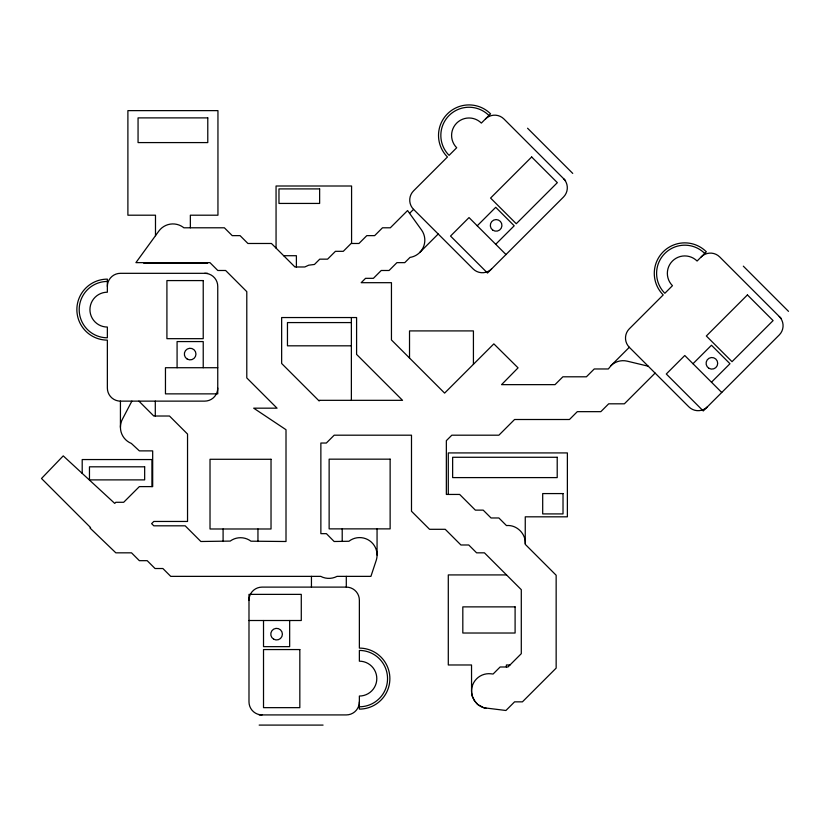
<?xml version="1.0" encoding="UTF-8"?>
<svg xmlns="http://www.w3.org/2000/svg" width="830" height="830" viewBox="0 0 830 830"><rect width="100%" height="100%" fill="white"/><g stroke="black" fill="none" stroke-linecap="round" stroke-linejoin="round"><path stroke-width="1.25" d="M525.234 543.484L525.265 516.82L567.378 516.82L567.378 452.921L448.283 452.921L448.283 494.441M131.877 401.129L122.425 419.192A17.43 17.43 0 0 0 120.506 425.707L120.433 427.419A17.43 17.43 0 0 0 131.337 443.428L139.357 450.877L152.679 450.877L152.679 486.608L139.357 486.608L123.67 502.285L115.837 502.285L114.727 503.395L63.236 455.877L41.5 478.495L90.563 527.558L90.055 528.067L115.837 552.832L131.514 552.832L139.357 560.675L147.201 560.675L155.044 568.519L162.888 568.519L170.731 576.362L320.722 576.362C325.723 579.06 332.031 579.05 337.042 576.362L370.917 576.362L376.177 560.499A17.43 17.43 0 0 0 377.059 555.467L377.017 553.755A17.43 17.43 0 0 0 348.922 541.264L334.148 541.502L326.408 533.659L320.868 533.659L320.868 443.033L326.346 443.033L334.179 435.19L411.493 435.19L411.493 511.249L429.546 529.301L445.233 529.301L460.92 544.988L468.763 544.988L476.607 552.832L484.44 552.832L521.292 589.684L521.292 653.667L507.97 666.988L500.127 666.988L493.093 674.033L490.841 673.784A17.43 17.43 0 0 0 471.533 690.934L472.229 696.007L474.926 701.412M409.584 213.341L413.558 209.357A13.073 13.073 0 0 1 413.558 190.869L447.453 156.984A30.503 30.503 0 0 1 447.453 113.845A30.503 30.503 0 0 1 490.582 113.845L481.348 123.089A17.43 17.43 0 0 0 456.697 123.089A17.43 17.43 0 0 0 456.697 147.74L449.092 155.345A28.179 28.179 0 0 1 449.092 115.495A28.179 28.179 0 0 1 488.943 115.495M419.721 252.496L438.209 234.008M477.24 225.791L495.718 207.303L514.206 225.791L495.718 244.279M610.828 365.781L629.316 347.293A13.073 13.073 0 0 1 629.316 328.815L663.212 294.92A30.503 30.503 0 0 1 663.212 251.791A30.503 30.503 0 0 1 706.34 251.791L697.096 261.025A17.43 17.43 0 0 0 672.456 261.025A17.43 17.43 0 0 0 672.456 285.676L664.851 293.281A28.179 28.179 0 0 1 664.851 253.43A28.179 28.179 0 0 1 704.701 253.43M655.109 373.085L624.367 403.816L608.681 403.816L600.837 411.659L577.307 411.659L569.473 419.503L514.569 419.503L498.882 435.19L451.821 435.19L446.353 440.668L446.353 494.441L459.664 494.441L475.351 510.128L483.195 510.128L491.038 517.972L498.882 517.972L506.476 525.577C516.748 524.498 526.303 534.032 525.214 544.304L556.152 575.242L556.152 668.109L522.412 701.848L514.569 701.848L505.927 710.49L483.734 707.741L477.769 704.473L474.376 700.655M692.988 363.727L711.476 345.239L729.964 363.727L711.476 382.215M283.684 255.713L296.393 255.713L296.393 267.001M143.673 263.151L207.583 263.151M207.583 273.319L120.433 273.319A13.073 13.073 0 0 0 107.361 286.392M351.37 322.58L287.46 322.58L287.46 345.82L351.37 345.82M217.751 367.721L165.46 367.721L165.46 393.866L217.751 393.866L217.751 286.392A13.073 13.073 0 0 0 204.678 273.319M107.361 281.453A28.179 28.179 0 0 0 79.192 309.632A28.179 28.179 0 0 0 107.361 337.8L107.361 327.051A17.43 17.43 0 0 1 89.941 309.632A17.43 17.43 0 0 1 107.361 292.202L107.361 279.129A30.503 30.503 0 0 0 76.868 309.632A30.503 30.503 0 0 0 107.361 340.124L107.361 388.056A13.073 13.073 0 0 0 120.433 401.129L204.678 401.129A13.073 13.073 0 0 0 217.751 388.056M506.539 574.92L448.293 574.92L448.293 664.975L471.533 664.975L471.565 691.878M359.369 706.787A28.179 28.179 0 0 0 387.548 678.608A28.179 28.179 0 0 0 359.369 650.429L359.369 661.178A17.43 17.43 0 0 1 376.799 678.608A17.43 17.43 0 0 1 359.369 696.038L359.369 709.111A30.503 30.503 0 0 0 389.872 678.608A30.503 30.503 0 0 0 359.369 648.106L359.369 600.183A13.073 13.073 0 0 0 346.297 587.111L262.062 587.111A13.073 13.073 0 0 0 248.99 600.183M248.99 620.508L301.28 620.508L301.28 594.373L248.99 594.373L248.99 701.848A13.073 13.073 0 0 0 262.062 714.921M509.994 664.975L506.383 664.975L506.383 666.988M259.157 714.921L346.297 714.921A13.073 13.073 0 0 0 359.369 701.848M259.157 725.088L323.067 725.088M486.318 708.322L485.477 708.187M648.23 366.206L627.231 361.164A17.43 17.43 0 0 0 611.326 365.304L608.338 368.966L594.249 368.966L586.405 376.799L562.875 376.799L555.031 384.643L501.559 384.643L518.055 367.856L493.85 343.869L444.61 393.109L391.449 339.958L391.449 282.688L361.195 282.688L365.553 278.33L373.396 278.33L381.24 270.487L389.083 270.487L396.927 262.643L404.77 262.643L410.03 257.383L411.389 257.134A17.43 17.43 0 0 0 418.911 253.254L420.136 252.061A17.43 17.43 0 0 0 421.547 229.993L407.572 210.55L390.328 227.794L382.485 227.794L374.641 235.637L366.798 235.637L358.965 243.481L351.121 243.481L343.278 251.324L335.434 251.324L327.591 259.157L319.747 259.157L314.446 264.459L308.729 265.185L304.807 266.97L294.972 267.001L271.441 243.481L247.911 243.481L240.067 235.637L232.224 235.637L224.38 227.794L183.845 227.794L183.16 227.244A17.43 17.43 0 0 0 158.821 231.103L135.913 262.643L209.949 262.643L217.792 270.487L225.636 270.487L246.79 291.652L246.79 377.92L277.044 408.173L253.69 408.173L286.008 429.712L286.008 541.502L250.971 541.191A17.43 17.43 0 0 0 230.211 541.087L200.86 541.502L185.173 525.815L153.799 525.815L151.62 523.637L153.799 521.458L187.538 521.458L187.538 434.069L169.486 416.017L153.799 416.017L138.911 401.129M484.647 707.98L483.817 707.762M483.008 707.471L482.209 707.181M481.442 706.807L480.663 706.434M479.937 705.998L479.211 705.552M478.516 705.043L477.841 704.525M476.638 703.435L477.209 703.954M743.317 266.16L788.5 311.354M781.31 318.544L719.693 256.927A13.073 13.073 0 0 0 701.205 256.927M527.558 128.225L572.741 173.418M565.552 180.608L503.935 118.981A13.073 13.073 0 0 0 485.446 118.981M721.747 392.486L684.771 355.51L666.293 373.998L703.259 410.964L779.256 334.967A13.073 13.073 0 0 0 779.256 316.489M629.316 347.293L688.879 406.866A13.073 13.073 0 0 0 707.368 406.866M505.989 254.551L469.023 217.574L450.534 236.062L487.501 273.029L563.497 197.032A13.073 13.073 0 0 0 563.497 178.554M413.558 209.357L473.131 268.92A13.073 13.073 0 0 0 491.609 268.92M475.486 702.17L476.005 702.74M473.982 699.991L473.546 699.254M472.861 697.781L473.183 698.476M472.54 696.899L472.26 696.09M471.865 694.513L472.052 695.26M471.616 692.822L471.731 693.579M473.422 364.297L473.422 330.911L409.522 330.911L409.522 358.021M377.059 528.876L377.059 555.021M351.578 243.481L351.578 186.003L276.058 186.003L276.058 248.087M351.37 317.548L351.37 400.33M346.297 576.362L346.297 587.111M342.209 528.876L342.209 541.502M311.447 576.362L311.447 587.111M289.66 620.508L289.66 646.653L263.515 646.653L263.515 620.508M257.954 528.99L257.954 541.502M223.094 528.99L223.094 541.502M203.226 367.721L203.226 341.576L177.081 341.576L177.081 367.721M190.35 227.794L190.35 215.198L217.948 215.198L217.948 110.629L127.893 110.629L127.893 215.198L155.49 215.198L155.49 235.689M155.293 401.129L155.293 416.017M151.921 486.608L151.921 459.55L82.201 459.55L82.201 473.38M120.433 401.129L120.433 427.274M531.667 156.984L490.582 198.059L516.26 223.737L557.345 182.662L531.667 156.984M319.747 400.33L319.125 400.952L281.65 363.488L281.65 317.548L356.589 317.548L356.589 354.4L402.529 400.33L319.747 400.33M747.425 294.92L706.34 335.994L732.019 361.673L773.093 320.598L747.425 294.92M207.78 117.891L138.06 117.891L138.06 142.584L207.78 142.584L207.78 117.891M319.633 188.908L278.963 188.908L278.963 203.433L319.633 203.433L319.633 188.908M203.226 280.582L166.913 280.582L166.913 338.671L203.226 338.671L203.226 280.582M557.21 457.278L452.641 457.278L452.641 477.603L557.21 477.603L557.21 457.278M271.026 459.281L210.021 459.281L210.021 528.99L271.026 528.99L271.026 459.281M390.131 459.166L329.137 459.166L329.137 528.876L390.131 528.876L390.131 459.166M144.659 466.813L89.464 466.813L89.464 479.885L144.659 479.885L144.659 466.813M563.02 493.58L542.696 493.58L542.696 513.915L563.02 513.915L563.02 493.58M515.098 606.875L462.818 606.875L462.818 633.02L515.098 633.02L515.098 606.875M299.827 649.558L263.515 649.558L263.515 707.658L299.827 707.658L299.827 649.558M273.682 639.193A5.81 5.81 0 0 0 282.397 634.162A5.81 5.81 0 0 0 273.682 629.13A5.81 5.81 0 0 0 273.682 639.193M492.75 230.107A5.81 5.81 0 0 0 501.911 225.947A5.81 5.81 0 0 0 493.736 220.085A5.81 5.81 0 0 0 492.75 230.107M708.986 368.344A5.81 5.81 0 0 0 717.701 363.322A5.81 5.81 0 0 0 708.986 358.29A5.81 5.81 0 0 0 708.986 368.344M187.248 359.1A5.81 5.81 0 0 0 195.963 354.068A5.81 5.81 0 0 0 187.248 349.036A5.81 5.81 0 0 0 187.248 359.1"/></g></svg>
